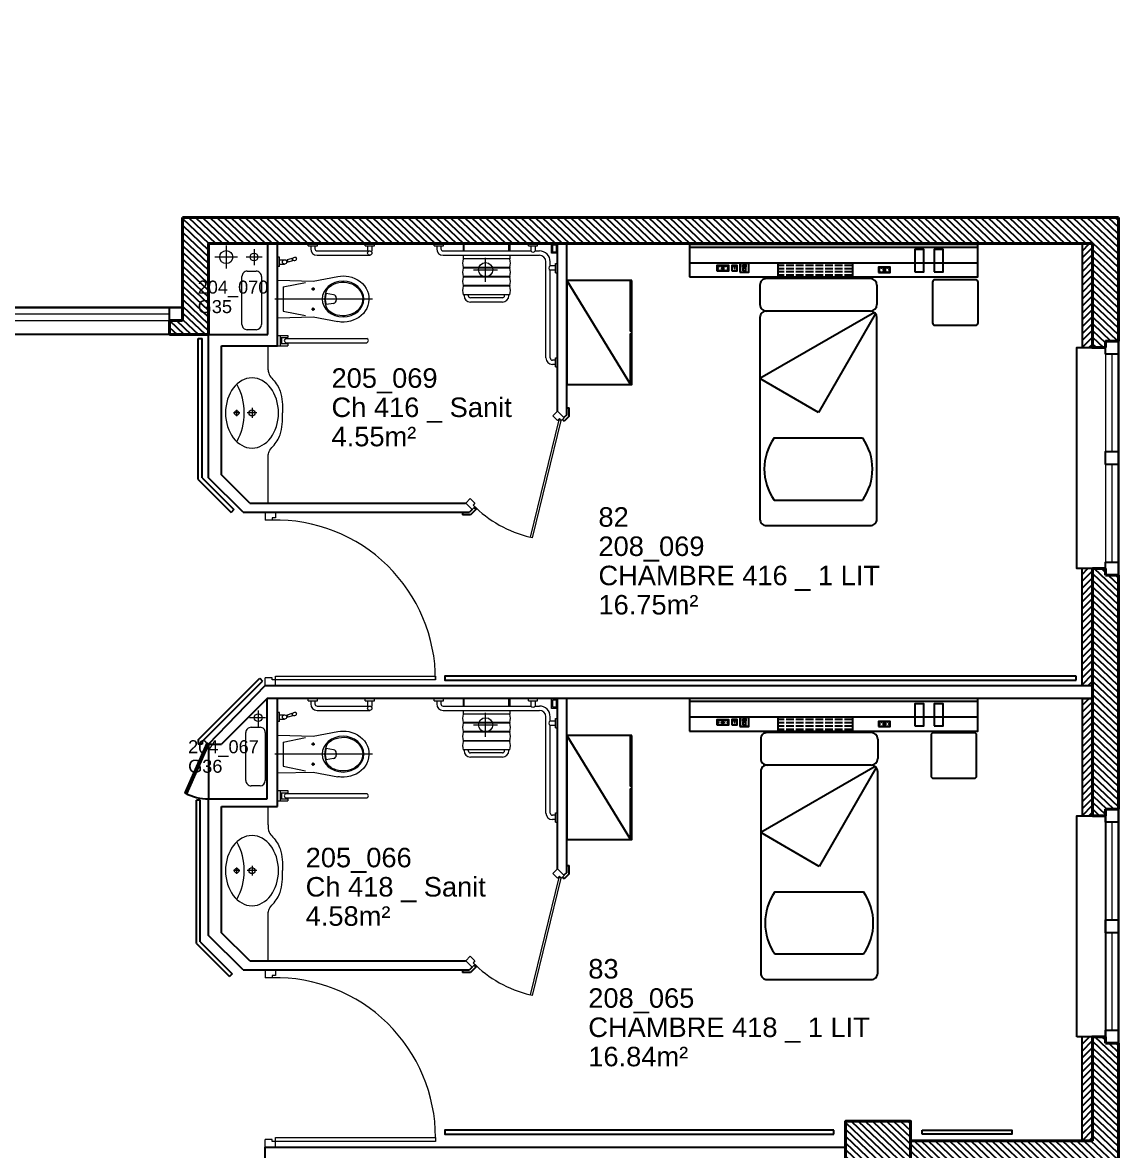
# Model space of a CAD drawing. Header units: metres. Extents: x -8 to 211, y -5 to 116.
# Drawn here: x 202.42 to 210.85, y 63.45 to 72.12 of the extents above; entities that cross this region are included whole.
import ezdxf

# ---------------------------------------------------------------- set-up
doc = ezdxf.new("R2010")
doc.units = ezdxf.units.M
doc.header["$LTSCALE"] = 0.6
doc.header["$MEASUREMENT"] = 0
doc.linetypes.add('CONTINU', pattern=[0])
doc.layers.get('0').update_dxf_attribs({"linetype": 'CONTINUOUS'})
for name, color, linetype in [('009 main courante', 181, 'CONTINUOUS'), ('400 Lits', 150, 'CONTINUOUS'), ('A_AGENC', 204, 'CONTINUOUS'), ('A_EQMP', 142, 'CONTINUOUS'), ('A_Etiqu_Gaine', 8, 'CONTINUOUS'), ('A_Etiqu_Gaine_ancien', 8, 'CONTINUOUS'), ('A_Etiqu_Gaine_code', 8, 'CONTINUOUS'), ('A_Etiqu_Local', 8, 'CONTINUOUS'), ('A_Etiqu_Local_ancien', 8, 'CONTINUOUS'), ('A_HACH_CLOIS', 7, 'CONTINU'), ('A_HACH_STRUC', 7, 'CONTINUOUS'), ('A_MUR_CLOIS', 8, 'CONTINU'), ('A_MURS_ALÈG', 7, 'CONTINU')]:
    doc.layers.add(name, color=color, linetype=linetype)
for name, color, linetype, lineweight in [('A_CHASS', 4, 'CONTINU', 0), ('A_MURS_STRU', 7, 'CONTINU', 40), ('A_PORTE', 8, 'CONTINU', 0), ('A_SANI', 5, 'CONTINU', 0), ('CONTOUR', 54, 'CONTINUOUS', 30)]:
    doc.layers.add(name, color=color, linetype=linetype, lineweight=lineweight)
doc.styles.add('Attribut', font='arial.ttf')

# ---------------------------------------------------------------- blocks, each defined once
blk = doc.blocks.new('A_Etiqu_Local')
at = {"style": 'Attribut', "flags": 1}
for tag, p in [('CODE_HOPITAL', (-0.4463, 1.632)), ('CODE_SITE', (-0.4463, 1.407)), ('CODE_BATIMENT', (-0.4463, 1.182)), ('CODE_SECTEUR', (-0.4463, 0.957)), ('CODE_ETAGE', (-0.4463, 0.732)), ('NOM_NORMALISE', (-0.4463, -0.843)), ('SECTEUR_ACTIVITE', (-0.4463, -1.068)), ('SOUS_SECTEUR_ACTIVITE', (-0.4463, -1.293)), ('VOLUME', (-0.4463, -1.518)), ('SERVICE', (-0.4463, -1.743)), ('CODE_UG', (-0.4463, -1.968)), ('CODE_UA', (-0.4463, -2.193)), ('CODE_POLE', (-0.4463, -2.418)), ('OCCUPANT_EXTERNE', (-0.4463, -2.643)), ('DISPONIBILITE', (-0.4463, -2.868)), ('ACCES_HANDICAPES', (-0.4463, -3.093)), ('NATURE_SOL', (-0.4463, -3.318)), ('RISQUE_LABORATOIRE', (-0.4463, -3.543)), ('AMIANTE', (-0.4463, -3.768))]:
    blk.add_attdef(tag, p, '', height=0.15, dxfattribs=at)
at = {"layer": 'A_Etiqu_Local', "style": 'Attribut'}
for tag, p in [('CODE_PIECE', (-0.4463, 0.282)), ('NOM_USAGE', (-0.4463, 0.057)), ('SURFACE', (-0.4463, -0.168))]:
    blk.add_attdef(tag, p, '', height=0.15, dxfattribs=at)
at = {"layer": 'A_Etiqu_Local_ancien', "style": 'Attribut'}
blk.add_attdef('CODE_PIECE_ANCIEN', (-0.4463, 0.507), '', height=0.15, dxfattribs=at)
blk = doc.blocks.new('A_Etiqu_Gaine')
at = {"style": 'Attribut', "flags": 1}
for tag, p in [('CODE_HOPITAL', (-0.4323, 0.8651)), ('CODE_SITE', (-0.4323, 0.7151)), ('CODE_BATIMENT', (-0.4323, 0.5651)), ('CODE_SECTEUR', (-0.4323, 0.4151)), ('CODE_ETAGE', (-0.4323, 0.2651)), ('NOM_NORMALISE', (-0.4323, -0.3349)), ('SECTEUR_ACTIVITE', (-0.4323, -0.4849)), ('SOUS_SECTEUR_ACTIVITE', (-0.4323, -0.6349)), ('SURFACE', (-0.4323, -0.7849)), ('CODE_UG', (-0.4323, -0.9349)), ('CODE_POLE', (-0.4323, -1.0849)), ('AMIANTE', (-0.4323, -1.2349))]:
    blk.add_attdef(tag, p, '', height=0.1, dxfattribs=at)
at = {"layer": 'A_Etiqu_Gaine', "style": 'Attribut'}
blk.add_attdef('NOM_USAGE', (-0.4323, -0.1849), '', height=0.1, dxfattribs=at)
at = {"layer": 'A_Etiqu_Gaine_ancien', "style": 'Attribut'}
blk.add_attdef('CODE_PIECE_ANCIEN', (-0.4323, 0.1151), '', height=0.1, dxfattribs=at)
at = {"layer": 'A_Etiqu_Gaine_code', "style": 'Attribut'}
blk.add_attdef('CODE_PIECE', (-0.4323, -0.0349), '', height=0.1, dxfattribs=at)

msp = doc.modelspace()

# ---------------------------------------------------------------- hatches: boundary and pattern name
at = {"layer": 'A_EQMP'}
h = msp.add_hatch(dxfattribs=at)
h.set_pattern_fill('ACAD_ISO02W100', color=8, scale=0.005, angle=360, style=0)
h.set_pattern_definition([(360, (205.142614, 69.829868), (-3e-18, 0.025), [0.06, -0.015])])
h.paths.add_polyline_path([(208.8021, 70.274), (208.2321, 70.274), (208.2321, 70.164), (208.8021, 70.164)])
h = msp.add_hatch(dxfattribs=at)
h.set_pattern_fill('ACAD_ISO02W100', color=8, scale=0.005, angle=360, style=0)
h.set_pattern_definition([(360, (205.142614, 66.33673), (-3e-18, 0.025), [0.06, -0.015])])
h.paths.add_polyline_path([(208.8021, 66.7809), (208.2321, 66.7809), (208.2321, 66.6709), (208.8021, 66.6709)])
at = {"layer": 'A_HACH_CLOIS'}
h = msp.add_hatch(dxfattribs=at)
h.set_pattern_fill('ANSI31', color=8, scale=0.3, style=0)
h.set_pattern_definition([(45, (210.569093, 69.621125), (-0.0265165, 0.0265165), [])])
h.paths.add_polyline_path([(210.6491, 70.4212), (210.5691, 70.4212), (210.5691, 69.6211), (210.6491, 69.6211)])
h = msp.add_hatch(dxfattribs=at)
h.set_pattern_fill('ANSI31', color=8, scale=0.3, style=0)
h.set_pattern_definition([(45, (210.569093, 66.02041), (-0.0265165, 0.0265165), [])])
h.paths.add_polyline_path([(210.6491, 66.9206), (210.5691, 66.9206), (210.5691, 66.0204), (210.6491, 66.0204)])
h.paths.add_polyline_path([(210.6491, 67.9211), (210.5691, 67.9211), (210.5691, 67.0209), (210.6491, 67.0209)])
h = msp.add_hatch(dxfattribs=at)
h.set_pattern_fill('ANSI31', color=8, scale=0.3, style=0)
h.set_pattern_definition([(45, (210.569093, 63.520928), (-0.0265165, 0.0265165), [])])
h.paths.add_polyline_path([(210.6491, 64.3204), (210.5691, 64.3204), (210.5691, 63.5209), (210.6491, 63.5209)])
at = {"layer": 'A_HACH_STRUC', "linetype": 'Continuous'}
h = msp.add_hatch(dxfattribs=at)
h.set_pattern_fill('ANSI31', color=8, scale=0.3, angle=-88.5553, style=0)
h.set_pattern_definition([(316.4447, (203.549876, 69.621125), (0.02583954, 0.02717661), [])])
h.paths.add_polyline_path([(210.8491, 70.6212), (203.6495, 70.6212), (203.6495, 69.9294), (203.6499, 69.9294), (203.6499, 69.8294), (203.5499, 69.8294), (203.5499, 69.7208), (203.8495, 69.7208), (203.8495, 70.4212), (210.6491, 70.4212), (210.6491, 69.6211), (210.7491, 69.6211), (210.7491, 69.6711), (210.8491, 69.6711)])
h = msp.add_hatch(dxfattribs=at)
h.set_pattern_fill('ANSI31', color=8, scale=0.3, angle=-88.5553, style=0)
h.set_pattern_definition([(316.4447, (210.649087, 66.02041), (0.02583954, 0.0271766), [])])
h.paths.add_polyline_path([(210.8491, 67.8711), (210.7491, 67.8711), (210.7491, 67.9214), (210.6491, 67.9214), (210.6491, 66.0204), (210.7491, 66.0204), (210.7491, 66.0704), (210.8491, 66.0704)])
h = msp.add_hatch(dxfattribs=at)
h.set_pattern_fill('ANSI31', color=8, scale=0.3, angle=-88.5553, style=0)
h.paths.add_polyline_path([(209.2496, 63.6709), (208.7496, 63.6709), (208.7496, 63.1709), (209.2496, 63.1709)])
h.paths.add_polyline_path([(210.8491, 64.2704), (210.7491, 64.2704), (210.7491, 64.3207), (210.6491, 64.3207), (210.6491, 63.5209), (209.2496, 63.5209), (209.2496, 63.3209), (210.6491, 63.3209), (210.6491, 62.3462), (210.7491, 62.3462), (210.7491, 62.3962), (210.8491, 62.3962)])

# ---------------------------------------------------------------- linework, layer by layer
at = {"layer": '009 main courante', "color": 8, "linetype": 'Continuous'}
for p, q in [((203.7695, 69.6903), (203.7995, 69.6904)), ((203.7695, 68.6073), (203.7695, 69.6904)), ((203.7995, 68.6197), (203.7995, 69.6904)), ((203.7995, 68.6197), (204.0447, 68.3745)), ((203.7695, 68.6073), (204.0235, 68.3533)), ((204.0447, 68.3745), (204.0235, 68.3533)), ((203.7695, 66.6043), (204.243, 67.0777)), ((204.243, 67.0777), (204.2642, 67.0565)), ((210.5241, 67.0637), (210.5241, 67.0937)), ((203.7995, 66.5919), (204.2642, 67.0565)), ((203.7695, 66.6043), (203.7695, 66.5712)), ((203.7995, 66.5712), (203.7695, 66.5712)), ((203.7995, 66.5919), (203.7995, 66.5712)), ((203.7564, 65.0371), (203.7564, 66.1405)), ((203.7864, 66.1405), (203.7564, 66.1405)), ((203.7864, 65.0495), (203.7864, 66.1405)), ((203.7564, 65.0371), (204.0104, 64.7831)), ((203.7864, 65.0495), (204.0316, 64.8043)), ((204.0316, 64.8043), (204.0104, 64.7831)), ((208.6596, 63.5712), (208.6596, 63.6012)), ((209.3396, 63.5712), (209.3396, 63.6012))]:
    msp.add_line(p, q, dxfattribs=at)
for points in [[(210.7491, 67.9211), (210.5291, 67.9211), (210.5291, 69.6211), (210.7491, 69.6211)], [(210.5241, 67.0937), (205.6683, 67.0937), (205.6683, 67.0637), (210.5241, 67.0637)], [(208.6596, 63.6012), (205.6683, 63.6012), (205.6683, 63.5712), (208.6596, 63.5712)], [(209.3396, 63.6012), (210.0291, 63.6012), (210.0291, 63.5712), (209.3396, 63.5712)]]:
    msp.add_lwpolyline(points, dxfattribs=at)
msp.add_lwpolyline([(210.5291, 64.3204), (210.5291, 66.0204), (210.7491, 66.0204), (210.7491, 64.3204)], close=True, dxfattribs=at)
at = {"layer": '400 Lits', "color": 8, "linetype": 'Continuous'}
for p, q in [((208.0908, 70.1018), (208.0908, 69.9518)), ((208.9408, 70.1518), (208.1408, 70.1518)), ((208.9908, 70.1018), (208.9908, 69.9518)), ((208.9719, 69.891), (208.0908, 69.3822)), ((208.0908, 69.8521), (208.0908, 68.3018)), ((208.9408, 69.9018), (208.1408, 69.9018)), ((208.9408, 69.9018), (208.1408, 69.9018)), ((208.9408, 69.9018), (208.1408, 69.9018)), ((208.9799, 69.883), (208.5407, 69.1224)), ((208.9908, 68.3018), (208.9908, 69.8521)), ((208.5407, 69.1224), (208.0908, 69.3822)), ((208.2, 68.9257), (208.8815, 68.9257)), ((208.2, 68.4486), (208.8815, 68.4486)), ((208.1408, 68.2518), (208.9408, 68.2518)), ((208.9474, 66.6601), (208.1474, 66.6601)), ((208.0974, 66.6101), (208.0974, 66.4602)), ((208.9974, 66.6101), (208.9974, 66.4602)), ((208.9786, 66.3993), (208.0974, 65.8905)), ((208.9474, 66.4102), (208.1474, 66.4101)), ((208.9474, 66.4101), (208.1474, 66.4101)), ((208.9474, 66.4101), (208.1474, 66.4101)), ((208.9865, 66.3913), (208.5474, 65.6307)), ((208.0974, 66.3604), (208.0974, 64.8102)), ((208.9974, 64.8102), (208.9974, 66.3604)), ((208.5474, 65.6307), (208.0974, 65.8905)), ((208.2066, 65.434), (208.8882, 65.434)), ((208.2066, 64.9569), (208.8882, 64.9569)), ((208.1474, 64.7602), (208.9474, 64.7601))]:
    msp.add_line(p, q, dxfattribs=at)
for centre, radius, start, end in [((208.1408, 70.1018), 0.05, 90.00168, 180.00176), ((208.9408, 70.1018), 0.05, 0.00177, 90.00166), ((208.1408, 69.9518), 0.05, 179.99824, 269.99832), ((208.9408, 69.9519), 0.05, 269.99834, 359.99823), ((208.1408, 69.8518), 0.05, 90.00168, 180.00176), ((208.9408, 69.8518), 0.05, 0.00177, 90.00166), ((208.5408, 68.6871), 0.416, 145.00777, 214.99254), ((208.5408, 68.6871), 0.416, 325.00791, 34.99193), ((208.1408, 68.3018), 0.05, 180.00168, 270.00176), ((208.9408, 68.3018), 0.05, 270.00168, 0.00176), ((208.1474, 66.6101), 0.05, 90.00168, 180.00176), ((208.9474, 66.6101), 0.05, 0.00177, 90.00166), ((208.1474, 66.4602), 0.05, 179.99824, 269.99832), ((208.9474, 66.4602), 0.05, 269.99834, 359.99823), ((208.1474, 66.3601), 0.05, 90.00168, 180.00176), ((208.9474, 66.3601), 0.05, 0.00177, 90.00166), ((208.5474, 65.1954), 0.416, 145.00777, 214.99254), ((208.5474, 65.1954), 0.416, 325.00791, 34.99193), ((208.1474, 64.8102), 0.05, 180.00168, 270.00176), ((208.9474, 64.8101), 0.05, 270.00168, 0.00176)]:
    msp.add_arc(centre, radius, start, end, dxfattribs=at)
at = {"layer": 'A_AGENC', "color": 8, "linetype": 'Continuous'}
msp.add_line((203.8495, 66.5712), (203.8495, 66.1509), dxfattribs=at)
msp.add_lwpolyline([(203.8495, 66.5712), (203.6813, 66.1895), (203.6703, 66.1958), (203.8386, 66.5775)], close=True, dxfattribs=at)
msp.add_arc((203.8386, 66.4873), 0.3366, 240.00001, 271.85964, dxfattribs=at)
at = {"layer": 'A_CHASS', "color": 8, "linetype": 'Continuous'}
for p, q in [((202.0499, 69.9294), (203.5499, 69.9294)), ((202.0499, 69.8794), (203.5499, 69.8794)), ((202.0499, 69.8294), (203.5499, 69.8294)), ((210.7491, 69.5711), (210.7491, 67.9711)), ((210.7991, 69.5711), (210.7991, 68.8211)), ((210.8491, 67.9711), (210.8491, 69.5711)), ((210.7991, 68.7211), (210.7991, 67.9711)), ((210.7491, 65.9704), (210.7491, 64.3704)), ((210.7991, 65.9704), (210.7991, 65.2204)), ((210.8491, 64.3704), (210.8491, 65.9704)), ((210.7991, 65.1204), (210.7991, 64.3704))]:
    msp.add_line(p, q, dxfattribs=at)
msp.add_lwpolyline([(210.5691, 66.0204), (210.5691, 66.9206), (210.6491, 66.9206), (210.6491, 66.0204)], close=True, dxfattribs=at)
at = {"layer": 'A_EQMP', "color": 8}
for p, q in [((207.5493, 70.394), (209.7665, 70.394)), ((207.5493, 70.274), (209.7665, 70.274)), ((207.8059, 70.2517), (207.8059, 70.2117)), ((207.8798, 70.2468), (207.9132, 70.2468)), ((209.0476, 70.239), (209.0476, 70.199)), ((206.6051, 70.1372), (207.0951, 69.3372)), ((207.5493, 66.9009), (209.7665, 66.9009)), ((207.5493, 66.7809), (209.7665, 66.7809)), ((207.8059, 66.7586), (207.8059, 66.7186)), ((207.8798, 66.7537), (207.9132, 66.7537)), ((209.0476, 66.7459), (209.0476, 66.7059)), ((206.6051, 66.6369), (207.0951, 65.8369))]:
    msp.add_line(p, q, dxfattribs=at)
for points in [[(207.5493, 70.164), (209.7665, 70.164), (209.7665, 70.414), (207.5493, 70.414)], [(209.2816, 70.2041), (209.3516, 70.2041), (209.3516, 70.3741), (209.2816, 70.3741)], [(209.4316, 70.2041), (209.5016, 70.2041), (209.5016, 70.3741), (209.4316, 70.3741)], [(207.9371, 70.2001), (208.0071, 70.2001), (208.0071, 70.2701), (207.9371, 70.2701)], [(207.9391, 70.2021), (208.0051, 70.2021), (208.0051, 70.2681), (207.9391, 70.2681)], [(207.7609, 70.2117), (207.8509, 70.2117), (207.8509, 70.2517), (207.7609, 70.2517)], [(207.876, 70.2125), (207.916, 70.2125), (207.916, 70.2525), (207.876, 70.2525)], [(207.9608, 70.258), (207.9835, 70.258), (207.9835, 70.2407), (207.9608, 70.2407)], [(207.9608, 70.2123), (207.9835, 70.2123), (207.9835, 70.2296), (207.9608, 70.2296)], [(209.0026, 70.199), (209.0926, 70.199), (209.0926, 70.239), (209.0026, 70.239)], [(207.1051, 70.1372), (206.6051, 70.1372), (206.6051, 69.3372), (207.1051, 69.3372)], [(207.5493, 66.6709), (209.7665, 66.6709), (209.7665, 66.9209), (207.5493, 66.9209)], [(209.2816, 66.7109), (209.3516, 66.7109), (209.3516, 66.8809), (209.2816, 66.8809)], [(209.4316, 66.7109), (209.5016, 66.7109), (209.5016, 66.8809), (209.4316, 66.8809)], [(207.7609, 66.7186), (207.8509, 66.7186), (207.8509, 66.7586), (207.7609, 66.7586)], [(207.876, 66.7194), (207.916, 66.7194), (207.916, 66.7594), (207.876, 66.7594)], [(207.9371, 66.707), (208.0071, 66.707), (208.0071, 66.777), (207.9371, 66.777)], [(207.9391, 66.709), (208.0051, 66.709), (208.0051, 66.775), (207.9391, 66.775)], [(207.9608, 66.7648), (207.9835, 66.7648), (207.9835, 66.7475), (207.9608, 66.7475)], [(207.9608, 66.7192), (207.9835, 66.7192), (207.9835, 66.7365), (207.9608, 66.7365)], [(209.0026, 66.7059), (209.0926, 66.7059), (209.0926, 66.7459), (209.0026, 66.7459)], [(207.1051, 66.6369), (206.6051, 66.6369), (206.6051, 65.8369), (207.1051, 65.8369)]]:
    msp.add_lwpolyline(points, close=True, dxfattribs=at)
for points in [[(208.2321, 70.164), (208.2321, 70.274)], [(208.8021, 70.274), (208.8021, 70.164)], [(207.8959, 70.2468), (207.8959, 70.222)], [(207.1051, 69.7472), (207.0951, 69.7472), (207.0951, 70.1372)], [(207.0951, 69.3372), (207.0951, 69.7272), (207.1051, 69.7272)], [(207.8959, 66.7537), (207.8959, 66.7289)], [(208.2321, 66.6709), (208.2321, 66.7809)], [(208.8021, 66.7809), (208.8021, 66.6709)], [(207.1051, 66.2469), (207.0951, 66.2469), (207.0951, 66.6369)], [(207.0951, 65.8369), (207.0951, 66.2269), (207.1051, 66.2269)]]:
    msp.add_lwpolyline(points, dxfattribs=at)
for points in [[(209.4365, 69.7927), (209.7512, 69.7927, 0.414214), (209.7688, 69.8103), (209.7688, 70.125, 0.414214), (209.7512, 70.1427), (209.4365, 70.1427, 0.414214), (209.4188, 70.125), (209.4188, 69.8103, 0.414214)], [(209.4254, 66.3085), (209.7401, 66.3085, 0.414214), (209.7577, 66.3262), (209.7577, 66.6409, 0.414214), (209.7401, 66.6585), (209.4254, 66.6585, 0.414214), (209.4077, 66.6409), (209.4077, 66.3262, 0.414214)]]:
    msp.add_lwpolyline(points, format="xyb", close=True, dxfattribs=at)
for centre, radius in [((207.7834, 70.2317), 0.02), ((207.7716, 70.2317), 0.000725), ((207.7831, 70.2452), 0.000725), ((207.7968, 70.2317), 0.000725), ((207.8284, 70.2317), 0.02), ((207.8166, 70.2317), 0.000725), ((207.8281, 70.2452), 0.000725), ((207.8418, 70.2317), 0.000725), ((209.0251, 70.219), 0.02), ((209.0134, 70.219), 0.000725), ((209.0249, 70.2326), 0.000725), ((209.0385, 70.219), 0.000725), ((209.0701, 70.219), 0.02), ((209.0584, 70.219), 0.000725), ((209.0699, 70.2326), 0.000725), ((209.0835, 70.219), 0.000725), ((207.7834, 66.7386), 0.02), ((207.7716, 66.7386), 0.000725), ((207.7831, 66.7521), 0.000725), ((207.7968, 66.7386), 0.000725), ((207.8284, 66.7386), 0.02), ((207.8166, 66.7386), 0.000725), ((207.8281, 66.7521), 0.000725), ((207.8418, 66.7386), 0.000725), ((209.0251, 66.7259), 0.02), ((209.0134, 66.7259), 0.000725), ((209.0249, 66.7394), 0.000725), ((209.0385, 66.7259), 0.000725), ((209.0701, 66.7259), 0.02), ((209.0584, 66.7259), 0.000725), ((209.0699, 66.7394), 0.000725), ((209.0835, 66.7259), 0.000725)]:
    msp.add_circle(centre, radius, dxfattribs=at)
at = {"layer": 'A_MUR_CLOIS', "color": 8, "linetype": 'Continuous'}
for p, q in [((204.3066, 69.7208), (204.3066, 70.4212)), ((204.3795, 69.6354), (204.3795, 70.4212)), ((206.5348, 69.1314), (206.5348, 70.4212)), ((206.6048, 69.103), (206.6048, 70.4212)), ((203.8495, 68.6197), (203.8495, 69.7208)), ((203.8495, 69.7208), (204.3066, 69.7208)), ((203.9495, 68.6411), (203.9495, 69.6354)), ((203.9495, 69.6354), (204.3795, 69.6354)), ((206.6048, 69.1565), (206.6248, 69.1565)), ((206.6248, 69.0947), (206.6248, 69.1565)), ((206.5709, 69.0691), (206.585, 69.055)), ((206.6048, 69.103), (206.584, 69.0822)), ((206.6248, 69.0947), (206.585, 69.055)), ((204.115, 68.3542), (203.8495, 68.6197)), ((204.1663, 68.4243), (203.9495, 68.6411)), ((204.1663, 68.4243), (205.827, 68.4243)), ((205.8769, 68.3751), (205.856, 68.3543)), ((205.908, 68.378), (205.8643, 68.3343)), ((205.908, 68.378), (205.8939, 68.3921)), ((204.115, 68.3542), (205.856, 68.3543)), ((205.8025, 68.3543), (205.8025, 68.3343)), ((205.8643, 68.3343), (205.8025, 68.3343)), ((204.2995, 66.9209), (203.9498, 66.5712)), ((204.2995, 66.1509), (204.2995, 66.9209)), ((204.3795, 66.0909), (204.3795, 66.9209)), ((206.5348, 65.6118), (206.5348, 66.9209)), ((206.6048, 65.5828), (206.6048, 66.9209)), ((203.8495, 66.5712), (203.9498, 66.5712)), ((203.8495, 65.0995), (203.8495, 66.1509)), ((203.8495, 66.1509), (204.2995, 66.1509)), ((203.9495, 65.1209), (203.9495, 66.0909)), ((203.9495, 66.0909), (204.3795, 66.0909)), ((206.6048, 65.5828), (206.584, 65.562)), ((206.6048, 65.6363), (206.6248, 65.6363)), ((206.6248, 65.5745), (206.6248, 65.6363)), ((206.5709, 65.5489), (206.585, 65.5348)), ((206.6248, 65.5745), (206.585, 65.5348)), ((204.115, 64.8341), (203.8495, 65.0995)), ((204.1663, 64.9041), (203.9495, 65.1209)), ((204.1663, 64.9041), (205.827, 64.9041)), ((204.115, 64.8341), (205.856, 64.8341)), ((205.8025, 64.8341), (205.8025, 64.8141)), ((205.8643, 64.8141), (205.8025, 64.8141)), ((205.8769, 64.8549), (205.856, 64.8341)), ((205.908, 64.8578), (205.8643, 64.8141)), ((205.908, 64.8578), (205.8939, 64.8719)), ((204.286, 63.3709), (204.286, 63.4709)), ((204.286, 63.4709), (208.7496, 63.4709))]:
    msp.add_line(p, q, dxfattribs=at)
for points in [[(210.5691, 70.4212), (210.6491, 70.4212)], [(210.5691, 70.4212), (210.5691, 69.6211), (210.6491, 69.6211), (210.6491, 70.4212)], [(210.6491, 67.9211), (210.5691, 67.9211)], [(210.5691, 67.0209), (210.5691, 67.9211)], [(210.6491, 67.9211), (210.6491, 67.0209)], [(203.8495, 66.5712), (204.2857, 67.0208), (210.6491, 67.0209)], [(210.5691, 67.0209), (210.6491, 67.0209)], [(210.6491, 66.9209), (204.2995, 66.9209)], [(210.5691, 66.9206), (210.5691, 66.0204), (210.6491, 66.0204), (210.6491, 66.9206)], [(210.5691, 63.5209), (210.5691, 64.3204)], [(210.5691, 63.5209), (210.6491, 63.5209), (210.6491, 64.3204), (210.5691, 64.3204)]]:
    msp.add_lwpolyline(points, dxfattribs=at)
for points in [[(203.6499, 69.8294), (203.5499, 69.8294), (203.5499, 69.9294), (203.6499, 69.9294)], [(210.7491, 69.5711), (210.7491, 69.6711), (210.8491, 69.6711), (210.8491, 69.5711)], [(210.7491, 68.7211), (210.7491, 68.8211), (210.8491, 68.8211), (210.8491, 68.7211)], [(210.7491, 67.8711), (210.7491, 67.9711), (210.8491, 67.9711), (210.8491, 67.8711)], [(210.7491, 65.9704), (210.7491, 66.0704), (210.8491, 66.0704), (210.8491, 65.9704)], [(210.7491, 65.1204), (210.7491, 65.2204), (210.8491, 65.2204), (210.8491, 65.1204)], [(210.7491, 64.2704), (210.7491, 64.3704), (210.8491, 64.3704), (210.8491, 64.2704)]]:
    msp.add_lwpolyline(points, close=True, dxfattribs=at)
at = {"layer": 'A_MURS_ALÈG', "color": 8, "ltscale": 200}
msp.add_line((203.5499, 69.7208), (202.0499, 69.7208), dxfattribs=at)
at = {"layer": 'A_MURS_STRU', "color": 8, "linetype": 'Continuous'}
for p, q in [((203.6495, 69.8294), (203.6495, 70.6212)), ((203.6495, 70.6212), (210.8491, 70.6212)), ((210.8491, 69.6711), (210.8491, 70.6212)), ((203.8495, 69.7208), (203.8495, 70.4212)), ((203.8495, 70.4212), (210.6491, 70.4212)), ((203.5495, 69.8294), (203.6495, 69.8294)), ((203.5495, 69.7208), (203.5495, 69.8294)), ((203.5495, 69.7208), (203.8495, 69.7208))]:
    msp.add_line(p, q, dxfattribs=at)
at = {"layer": 'A_MURS_STRU', "color": 8}
for p, q in [((210.8491, 69.6711), (210.7491, 69.6711)), ((210.7491, 69.6711), (210.7491, 69.6211)), ((210.7491, 67.9214), (210.7491, 67.8711)), ((210.7491, 67.8711), (210.8491, 67.8711)), ((210.7491, 66.0204), (210.7491, 66.0704)), ((210.7491, 66.0704), (210.8491, 66.0704)), ((210.7491, 64.2704), (210.7491, 64.3204)), ((210.8491, 64.2704), (210.7491, 64.2704))]:
    msp.add_line(p, q, dxfattribs=at)
at = {"layer": 'A_MURS_STRU', "color": 8, "linetype": 'Continuous'}
for points in [[(210.7491, 69.6211), (210.6491, 69.6211), (210.6491, 70.4212)], [(210.7491, 66.0204), (210.6491, 66.0204), (210.6491, 67.9214), (210.7491, 67.9214)], [(210.8491, 67.8711), (210.8491, 66.0704)], [(210.6491, 63.5209), (210.6491, 64.3207), (210.7491, 64.3207)], [(210.8491, 64.2704), (210.8491, 62.3962)], [(209.2496, 63.5209), (210.6491, 63.5209)]]:
    msp.add_lwpolyline(points, dxfattribs=at)
msp.add_lwpolyline([(208.7496, 63.1709), (208.7496, 63.6709), (209.2496, 63.6709), (209.2496, 63.1709)], close=True, dxfattribs=at)
at = {"layer": 'A_PORTE', "color": 8}
for p, q in [((206.5436, 69.0654), (206.3227, 68.1624)), ((206.3422, 68.1578), (206.5631, 69.0607)), ((206.5631, 69.0607), (206.5436, 69.0654)), ((206.3422, 68.1578), (206.3228, 68.1626)), ((206.5436, 65.5452), (206.3227, 64.6422)), ((206.3422, 64.6376), (206.5631, 65.5405)), ((206.5631, 65.5405), (206.5436, 65.5452)), ((206.3422, 64.6376), (206.3227, 64.6424))]:
    msp.add_line(p, q, dxfattribs=at)
at = {"layer": 'A_PORTE', "color": 8, "linetype": 'Continuous'}
for p, q in [((204.2857, 68.3543), (204.3657, 68.3543)), ((204.2857, 68.3543), (204.2857, 68.2944)), ((204.3379, 68.2944), (204.2857, 68.2944)), ((204.3657, 68.3104), (204.3379, 68.3104)), ((204.3379, 68.3104), (204.3379, 68.2944)), ((204.3657, 68.3543), (204.3657, 68.3104)), ((204.2857, 67.0208), (204.2857, 67.0807)), ((204.3379, 67.0807), (204.2857, 67.0807)), ((204.3379, 67.0647), (204.3379, 67.0807)), ((205.5957, 67.0647), (204.3379, 67.0647)), ((204.3657, 67.0208), (204.3657, 67.0947)), ((204.3657, 67.0947), (205.5957, 67.0947)), ((205.5957, 67.0947), (205.5957, 67.0647)), ((204.2857, 64.8344), (204.2857, 64.7745)), ((204.286, 64.8344), (204.3657, 64.8344)), ((204.3657, 64.8344), (204.3657, 64.7905)), ((204.3379, 64.7745), (204.2857, 64.7745)), ((204.3657, 64.7905), (204.3379, 64.7905)), ((204.3379, 64.7905), (204.3379, 64.7745)), ((204.3382, 63.5308), (204.286, 63.5308)), ((204.286, 63.4709), (204.286, 63.5308)), ((204.3382, 63.5148), (204.3382, 63.5308)), ((205.5963, 63.5148), (204.3382, 63.5148)), ((204.366, 63.4709), (204.366, 63.5448)), ((204.366, 63.5448), (205.5963, 63.5448)), ((205.5963, 63.5448), (205.5963, 63.5148))]:
    msp.add_line(p, q, dxfattribs=at)
at = {"layer": 'A_PORTE', "color": 8}
for points in [[(206.5843, 69.0819), (206.5631, 69.0607), (206.5489, 69.0748), (206.5348, 69.0607), (206.4994, 69.096), (206.5348, 69.1314), (206.5843, 69.0819)], [(205.8984, 68.4243), (205.8842, 68.4101), (205.8984, 68.396), (205.8772, 68.3748), (205.8277, 68.4243), (205.863, 68.4596), (205.8984, 68.4243)], [(206.5843, 65.5617), (206.5631, 65.5405), (206.5489, 65.5546), (206.5348, 65.5405), (206.4994, 65.5758), (206.5348, 65.6112), (206.5843, 65.5617)], [(205.8984, 64.9041), (205.8842, 64.8899), (205.8984, 64.8758), (205.8772, 64.8546), (205.8277, 64.9041), (205.863, 64.9394), (205.8984, 64.9041)]]:
    msp.add_lwpolyline(points, dxfattribs=at)
for centre in [(206.5489, 69.0748), (206.5489, 65.5546)]:
    msp.add_arc(centre, 0.94, 225, 256.07535, dxfattribs=at)
at = {"layer": 'A_PORTE', "color": 8, "linetype": 'Continuous'}
for centre in [(204.3657, 67.0647), (204.3657, 63.5448)]:
    msp.add_arc(centre, 1.23, 360, 91.29426, dxfattribs=at)
at = {"layer": 'A_SANI', "color": 8, "linetype": 'Continuous'}
for p, q in [((203.9858, 70.4049), (203.9858, 70.2292)), ((204.1995, 70.3786), (204.1995, 70.2556)), ((204.6167, 70.4045), (204.6167, 70.4212)), ((204.6167, 70.4045), (204.6874, 70.4045)), ((204.6355, 70.4045), (204.6355, 70.3812)), ((204.6685, 70.4045), (204.6685, 70.3812)), ((204.6855, 70.3642), (205.0901, 70.3642)), ((204.6874, 70.4045), (204.6874, 70.4212)), ((205.0548, 70.4212), (205.1255, 70.4212)), ((205.0548, 70.4045), (205.0548, 70.4212)), ((205.0548, 70.4045), (205.1255, 70.4045)), ((205.0736, 70.4045), (205.0736, 70.3642)), ((205.1066, 70.4045), (205.1066, 70.3642)), ((205.1255, 70.4045), (205.1255, 70.4212)), ((205.5857, 70.4043), (205.5857, 70.4211)), ((205.5857, 70.4043), (205.6564, 70.4043)), ((205.6046, 70.4043), (205.6046, 70.3811)), ((205.6376, 70.4043), (205.6376, 70.3811)), ((205.6546, 70.3641), (206.3293, 70.3641)), ((205.6564, 70.4043), (205.6564, 70.4211)), ((205.8081, 70.4211), (205.8081, 70.3641)), ((205.8149, 70.3641), (205.8149, 70.4211)), ((206.1599, 70.3641), (206.1599, 70.4211)), ((206.1668, 70.4211), (206.1668, 70.3641)), ((206.3104, 70.4211), (206.3811, 70.4211)), ((206.3104, 70.4043), (206.3104, 70.4211)), ((206.3104, 70.4043), (206.3811, 70.4043)), ((206.3293, 70.4043), (206.3293, 70.3641)), ((206.3623, 70.4043), (206.3623, 70.3641)), ((206.3623, 70.3641), (206.3948, 70.3641)), ((206.3811, 70.4043), (206.3811, 70.4211)), ((206.4879, 70.3461), (206.4879, 70.4211)), ((206.4879, 70.4211), (206.5348, 70.4211)), ((206.4979, 70.3561), (206.4979, 70.4111)), ((206.4979, 70.4111), (206.5248, 70.4111)), ((206.5248, 70.3561), (206.4979, 70.3561)), ((206.5248, 70.4111), (206.5248, 70.3561)), ((206.5348, 70.4211), (206.5348, 70.3461)), ((204.0736, 70.3171), (203.8979, 70.3171)), ((204.261, 70.3171), (204.138, 70.3171)), ((204.3963, 70.3154), (204.3795, 70.3154)), ((204.3795, 70.3154), (204.3795, 70.2447)), ((204.3963, 70.2447), (204.3963, 70.3154)), ((204.3963, 70.2966), (204.4365, 70.2966)), ((204.4559, 70.2939), (204.4468, 70.291)), ((204.4606, 70.279), (204.4503, 70.2757)), ((204.4895, 70.3059), (204.4555, 70.295)), ((204.4555, 70.295), (204.461, 70.2778)), ((204.495, 70.2887), (204.461, 70.2778)), ((204.4895, 70.3059), (204.495, 70.2887)), ((204.4977, 70.3073), (204.4899, 70.3048)), ((204.5025, 70.2924), (204.4947, 70.2899)), ((204.6855, 70.3312), (205.0901, 70.3312)), ((205.6546, 70.3311), (206.3948, 70.3311)), ((205.8081, 70.3311), (205.8081, 70.3028)), ((206.1668, 70.3028), (205.8081, 70.3028)), ((205.981, 70.1272), (205.981, 70.3118)), ((206.1668, 70.3311), (206.1668, 70.3028)), ((206.4448, 69.5409), (206.4448, 70.2811)), ((206.4778, 70.2486), (206.4778, 70.2811)), ((206.5348, 70.3461), (206.4879, 70.3461)), ((206.518, 70.1967), (206.518, 70.2674)), ((206.518, 70.2674), (206.5348, 70.2674)), ((206.5348, 70.1967), (206.5348, 70.2674)), ((204.1466, 70.2084), (204.2166, 70.2084)), ((204.3963, 70.2447), (204.3795, 70.2447)), ((204.3963, 70.2636), (204.4344, 70.2636)), ((206.1668, 70.2378), (205.8081, 70.2378)), ((205.8081, 70.2378), (205.8081, 70.2328)), ((206.1668, 70.2328), (205.8081, 70.2328)), ((205.8887, 70.2195), (206.0732, 70.2195)), ((206.1668, 70.2378), (206.1668, 70.2328)), ((206.518, 70.2486), (206.4778, 70.2486)), ((206.518, 70.2156), (206.4778, 70.2156)), ((206.4778, 69.5409), (206.4778, 70.2156)), ((206.518, 70.1967), (206.5348, 70.1967)), ((204.1066, 69.7984), (204.1066, 70.1684)), ((204.2566, 70.1684), (204.2566, 69.7984)), ((204.3842, 70.1393), (204.6542, 70.1318)), ((204.4249, 70.0875), (204.5948, 70.1217)), ((204.6542, 70.1318), (204.8447, 70.1683)), ((206.1668, 70.1678), (205.8081, 70.1678)), ((205.8081, 70.1678), (205.8081, 70.1628)), ((206.1668, 70.1628), (205.8081, 70.1628)), ((206.1668, 70.0978), (205.8081, 70.0978)), ((205.8081, 70.0978), (205.8081, 70.0928)), ((206.1668, 70.1678), (206.1668, 70.1628)), ((206.1668, 70.0978), (206.1668, 70.0928)), ((204.4249, 70.0875), (204.4249, 69.9012)), ((204.6422, 70.0718), (204.6662, 70.0718)), ((204.6542, 70.0838), (204.6542, 70.0598)), ((204.8116, 70.0274), (204.7534, 70.0372)), ((206.1668, 70.0928), (205.8081, 70.0928)), ((206.1668, 70.0278), (205.8081, 70.0278)), ((205.8149, 70.0211), (205.8149, 70.0278)), ((205.8479, 70.0211), (205.8479, 70.0278)), ((206.1269, 70.0211), (206.1269, 70.0278)), ((206.1599, 70.0211), (206.1599, 70.0278)), ((205.112, 69.9943), (204.3598, 69.9943)), ((204.6542, 69.9048), (204.6542, 69.9288)), ((204.8116, 69.9612), (204.7536, 69.9515)), ((204.8325, 70.0028), (204.8325, 69.9859)), ((206.1099, 70.0041), (205.8649, 70.0041)), ((206.1099, 69.9711), (205.8649, 69.9711)), ((204.3842, 69.8493), (204.6542, 69.8568)), ((204.4249, 69.9012), (204.5948, 69.867)), ((204.6422, 69.9168), (204.6662, 69.9168)), ((204.6542, 69.8568), (204.8447, 69.8204)), ((204.2166, 69.7584), (204.1466, 69.7584)), ((204.3795, 69.7134), (204.459, 69.7134)), ((204.4006, 69.7134), (204.4006, 69.6354)), ((204.4006, 69.6976), (204.459, 69.6976)), ((204.4116, 69.6976), (204.4116, 69.6513)), ((204.4439, 69.6909), (205.0675, 69.6909)), ((204.4515, 69.6976), (204.4515, 69.6909)), ((204.459, 69.7134), (204.459, 69.6976)), ((204.308, 69.4493), (204.308, 69.6354)), ((204.3795, 69.6354), (204.459, 69.6354)), ((204.4006, 69.6513), (204.459, 69.6513)), ((204.4439, 69.6579), (205.0675, 69.6579)), ((204.4515, 69.6579), (204.4515, 69.6513)), ((204.459, 69.6513), (204.459, 69.6354)), ((206.518, 69.5239), (206.4948, 69.5239)), ((206.518, 69.4909), (206.4948, 69.4909)), ((206.518, 69.5427), (206.5348, 69.5427)), ((206.518, 69.472), (206.518, 69.5427)), ((206.518, 69.472), (206.5348, 69.472)), ((204.0657, 69.1421), (204.0657, 69.0942)), ((204.184, 69.1564), (204.184, 69.0799)), ((204.0896, 69.1182), (204.0418, 69.1182)), ((204.2222, 69.1182), (204.1457, 69.1182)), ((204.308, 68.4258), (204.308, 68.787)), ((204.6167, 66.9042), (204.6167, 66.9209)), ((204.6167, 66.9042), (204.6874, 66.9042)), ((204.6355, 66.9042), (204.6355, 66.8809)), ((204.6685, 66.9042), (204.6685, 66.8809)), ((204.6874, 66.9042), (204.6874, 66.9209)), ((205.0548, 66.9209), (205.1255, 66.9209)), ((205.0548, 66.9042), (205.0548, 66.9209)), ((205.0548, 66.9042), (205.1255, 66.9042)), ((205.0736, 66.9042), (205.0736, 66.8639)), ((205.1066, 66.9042), (205.1066, 66.8639)), ((205.1255, 66.9042), (205.1255, 66.9209)), ((205.5857, 66.904), (205.5857, 66.9208)), ((205.5857, 66.904), (205.6564, 66.904)), ((205.6046, 66.904), (205.6046, 66.8808)), ((205.6376, 66.904), (205.6376, 66.8808)), ((205.6564, 66.904), (205.6564, 66.9208)), ((205.8081, 66.9208), (205.8081, 66.8638)), ((205.8149, 66.8638), (205.8149, 66.9208)), ((206.1599, 66.8638), (206.1599, 66.9208)), ((206.1667, 66.9208), (206.1667, 66.8638)), ((206.3104, 66.9208), (206.3811, 66.9208)), ((206.3104, 66.904), (206.3104, 66.9208)), ((206.3104, 66.904), (206.3811, 66.904)), ((206.3293, 66.904), (206.3293, 66.8638)), ((206.3623, 66.904), (206.3623, 66.8638)), ((206.3811, 66.904), (206.3811, 66.9208)), ((206.4879, 66.8458), (206.4879, 66.9208)), ((206.4879, 66.9208), (206.5348, 66.9208)), ((206.4979, 66.8558), (206.4979, 66.9108)), ((206.4979, 66.9108), (206.5248, 66.9108)), ((206.5248, 66.9108), (206.5248, 66.8558)), ((206.5348, 66.9208), (206.5348, 66.8458)), ((204.2319, 66.8284), (204.2319, 66.7054)), ((204.3963, 66.8151), (204.3795, 66.8151)), ((204.3795, 66.8151), (204.3795, 66.7444)), ((204.3963, 66.7444), (204.3963, 66.8151)), ((204.4895, 66.8056), (204.4555, 66.7947)), ((204.4895, 66.8056), (204.495, 66.7884)), ((204.4977, 66.807), (204.4899, 66.8045)), ((204.6855, 66.8639), (205.0901, 66.8639)), ((204.6855, 66.8309), (205.0901, 66.8309)), ((205.6546, 66.8638), (206.3293, 66.8638)), ((205.6546, 66.8308), (206.3948, 66.8308)), ((205.8081, 66.8308), (205.8081, 66.8025)), ((206.1667, 66.8025), (205.8081, 66.8025)), ((205.9809, 66.6269), (205.9809, 66.8115)), ((206.1667, 66.8308), (206.1667, 66.8025)), ((206.3623, 66.8638), (206.3948, 66.8638)), ((206.5348, 66.8458), (206.4879, 66.8458)), ((206.5248, 66.8558), (206.4979, 66.8558)), ((204.2885, 66.7744), (204.1655, 66.7744)), ((204.3963, 66.7444), (204.3795, 66.7444)), ((204.3963, 66.7963), (204.4365, 66.7963)), ((204.3963, 66.7633), (204.4344, 66.7633)), ((204.4559, 66.7936), (204.4468, 66.7907)), ((204.4606, 66.7787), (204.4503, 66.7754)), ((204.4555, 66.7947), (204.461, 66.7775)), ((204.495, 66.7884), (204.461, 66.7775)), ((204.5025, 66.7921), (204.4946, 66.7896)), ((206.1667, 66.7375), (205.8081, 66.7375)), ((205.8081, 66.7375), (205.8081, 66.7325)), ((206.1667, 66.7325), (205.8081, 66.7325)), ((205.8887, 66.7192), (206.0732, 66.7192)), ((206.1667, 66.7375), (206.1667, 66.7325)), ((206.4448, 66.0406), (206.4448, 66.7808)), ((206.4778, 66.7483), (206.4778, 66.7808)), ((206.518, 66.7483), (206.4778, 66.7483)), ((206.518, 66.7153), (206.4778, 66.7153)), ((206.4778, 66.0406), (206.4778, 66.7153)), ((206.518, 66.6964), (206.518, 66.7671)), ((206.518, 66.7671), (206.5348, 66.7671)), ((206.5348, 66.6964), (206.5348, 66.7671)), ((204.1365, 66.2906), (204.1365, 66.6606)), ((204.1765, 66.7006), (204.2465, 66.7006)), ((204.2865, 66.6606), (204.2865, 66.2906)), ((204.3842, 66.639), (204.6542, 66.6315)), ((204.6542, 66.6315), (204.8447, 66.668)), ((206.1667, 66.6675), (205.8081, 66.6675)), ((205.8081, 66.6675), (205.8081, 66.6625)), ((206.1667, 66.6625), (205.8081, 66.6625)), ((206.1667, 66.6675), (206.1667, 66.6625)), ((206.518, 66.6964), (206.5348, 66.6964)), ((204.4249, 66.5872), (204.5948, 66.6214)), ((204.4249, 66.5872), (204.4249, 66.4009)), ((204.6422, 66.5715), (204.6662, 66.5715)), ((204.6542, 66.5835), (204.6542, 66.5595)), ((204.8116, 66.5271), (204.7533, 66.5369)), ((206.1667, 66.5975), (205.8081, 66.5975)), ((205.8081, 66.5975), (205.8081, 66.5925)), ((206.1667, 66.5925), (205.8081, 66.5925)), ((206.1667, 66.5975), (206.1667, 66.5925)), ((205.112, 66.494), (204.3598, 66.494)), ((204.8116, 66.4609), (204.7535, 66.4512)), ((204.8325, 66.5025), (204.8325, 66.4856)), ((206.1667, 66.5275), (205.8081, 66.5275)), ((205.8149, 66.5208), (205.8149, 66.5275)), ((205.8479, 66.5208), (205.8479, 66.5275)), ((206.1099, 66.5038), (205.8649, 66.5038)), ((206.1099, 66.4708), (205.8649, 66.4708)), ((206.1269, 66.5208), (206.1269, 66.5275)), ((206.1599, 66.5208), (206.1599, 66.5275)), ((204.4249, 66.4009), (204.5948, 66.3667)), ((204.6422, 66.4165), (204.6662, 66.4165)), ((204.6542, 66.4045), (204.6542, 66.4285)), ((204.3842, 66.349), (204.6542, 66.3565)), ((204.6542, 66.3565), (204.8447, 66.3201)), ((204.2465, 66.2506), (204.1765, 66.2506)), ((204.3795, 66.2131), (204.459, 66.2131)), ((204.4006, 66.2131), (204.4006, 66.1351)), ((204.4006, 66.1973), (204.459, 66.1973)), ((204.4116, 66.1973), (204.4116, 66.151)), ((204.4439, 66.1906), (205.0675, 66.1906)), ((204.4515, 66.1973), (204.4515, 66.1906)), ((204.459, 66.2131), (204.459, 66.1973)), ((204.3795, 66.1351), (204.459, 66.1351)), ((204.4006, 66.151), (204.459, 66.151)), ((204.4439, 66.1576), (205.0675, 66.1576)), ((204.4515, 66.1576), (204.4515, 66.151)), ((204.459, 66.151), (204.459, 66.1351)), ((204.308, 65.9494), (204.308, 66.0909)), ((206.518, 66.0236), (206.4948, 66.0236)), ((206.518, 66.0424), (206.5348, 66.0424)), ((206.518, 65.9717), (206.518, 66.0424)), ((206.518, 65.9906), (206.4948, 65.9906)), ((206.518, 65.9717), (206.5348, 65.9717)), ((204.0896, 65.598), (204.0418, 65.598)), ((204.0657, 65.6219), (204.0657, 65.5741)), ((204.2222, 65.598), (204.1457, 65.598)), ((204.184, 65.6362), (204.184, 65.5597)), ((204.308, 64.9056), (204.308, 65.2669))]:
    msp.add_line(p, q, dxfattribs=at)
for centre, radius in [((203.9858, 70.3171), 0.05), ((205.0901, 70.3477), 0.0165), ((204.1995, 70.3171), 0.03), ((204.4344, 70.2801), 0.0165), ((205.981, 70.2195), 0.055), ((204.6542, 70.0718), 0.008), ((204.6542, 69.9168), 0.008), ((204.184, 69.1182), 0.023), ((204.0657, 69.1182), 0.0175), ((204.2319, 66.7744), 0.03), ((205.0901, 66.8474), 0.0165), ((204.4344, 66.7798), 0.0165), ((205.9809, 66.7192), 0.055), ((204.6542, 66.5715), 0.008), ((204.6542, 66.4165), 0.008), ((204.0657, 65.598), 0.0175), ((204.184, 65.598), 0.023)]:
    msp.add_circle(centre, radius, dxfattribs=at)
for centre, radius, start, end in [((204.6855, 70.3812), 0.05, 180, 270), ((204.6855, 70.3812), 0.017, 180, 270), ((205.0901, 70.3734), 0.0189, 309.88813, 330.86494), ((205.6546, 70.3811), 0.05, 180, 270), ((205.6546, 70.3811), 0.017, 180, 270), ((206.3458, 70.3733), 0.0189, 209.13506, 330.86494), ((206.3948, 70.2811), 0.083, 360, 90), ((205.9205, 70.2703), 0.1169, 163.86503, 196.13497), ((206.0544, 70.2703), 0.1169, 343.86503, 16.13497), ((206.3948, 70.2811), 0.05, 360, 90), ((204.1466, 70.1684), 0.04, 89.99996, 180.00004), ((204.2166, 70.1684), 0.04, 359.99924, 89.99933), ((205.9205, 70.2003), 0.1169, 163.86503, 196.13497), ((206.0544, 70.2003), 0.1169, 343.86503, 16.13497), ((206.487, 70.2321), 0.0189, 119.13506, 240.86494), ((205.9205, 70.1303), 0.1169, 163.86503, 196.13497), ((206.0544, 70.1303), 0.1169, 343.86503, 16.13497), ((204.9024, 69.9947), 0.1602, 154.7386, 205.27673), ((204.9078, 69.9947), 0.1602, 164.61449, 195.64877), ((204.8027, 70.0417), 0.05, 135.91597, 154.7386), ((204.8075, 70.0028), 0.025, 0, 80.48257), ((205.9205, 70.0603), 0.1169, 163.86503, 196.13497), ((205.8649, 70.0211), 0.05, 180, 270), ((205.8649, 70.0211), 0.017, 180, 270), ((206.1099, 70.0211), 0.05, 270, 0), ((206.1099, 70.0211), 0.017, 270, 0), ((206.0544, 70.0603), 0.1169, 343.86503, 16.13497), ((204.8027, 69.9476), 0.05, 205.27673, 223.69166), ((204.8075, 69.9859), 0.025, 279.51743, 0), ((204.1466, 69.7984), 0.04, 179.99924, 269.99933), ((204.2166, 69.7984), 0.04, 269.99934, 359.99923), ((204.4505, 69.6744), 0.0178, 111.92878, 248.07122), ((205.0622, 69.6744), 0.0173, 287.79386, 72.20614), ((206.4948, 69.5409), 0.05, 180, 270), ((206.4948, 69.5409), 0.017, 180, 270), ((203.6774, 69.1182), 0.4476, 330.42755, 29.57245), ((204.6855, 66.8809), 0.05, 180, 270), ((204.6855, 66.8809), 0.017, 180, 270), ((205.0901, 66.8731), 0.0189, 309.88813, 330.86494), ((205.6546, 66.8808), 0.05, 180, 270), ((205.6546, 66.8808), 0.017, 180, 270), ((205.9205, 66.77), 0.1169, 163.86503, 196.13497), ((206.0544, 66.77), 0.1169, 343.86503, 16.13497), ((206.3458, 66.873), 0.0189, 209.13506, 330.86494), ((206.3948, 66.7808), 0.083, 360, 90), ((206.3948, 66.7808), 0.05, 360, 90), ((205.9205, 66.7), 0.1169, 163.86503, 196.13497), ((206.0544, 66.7), 0.1169, 343.86503, 16.13497), ((206.487, 66.7318), 0.0189, 119.13506, 240.86494), ((204.1765, 66.6606), 0.04, 89.99996, 180.00004), ((204.2465, 66.6606), 0.04, 359.99924, 89.99933), ((205.9205, 66.63), 0.1169, 163.86503, 196.13497), ((206.0544, 66.63), 0.1169, 343.86503, 16.13497), ((204.9023, 66.4944), 0.1602, 154.7386, 205.27673), ((204.9078, 66.4944), 0.1602, 164.61449, 195.64877), ((204.8027, 66.5414), 0.05, 135.91597, 154.7386), ((205.9205, 66.56), 0.1169, 163.86503, 196.13497), ((206.0544, 66.56), 0.1169, 343.86503, 16.13497), ((204.8075, 66.5025), 0.025, 0, 80.48257), ((204.8075, 66.4856), 0.025, 279.51743, 0), ((205.8649, 66.5208), 0.05, 180, 270), ((205.8649, 66.5208), 0.017, 180, 270), ((206.1099, 66.5208), 0.05, 270, 0), ((206.1099, 66.5208), 0.017, 270, 0), ((204.8027, 66.4473), 0.05, 205.27673, 223.69166), ((204.1765, 66.2906), 0.04, 179.99924, 269.99933), ((204.2465, 66.2906), 0.04, 269.99934, 359.99923), ((204.4505, 66.1741), 0.0178, 111.92878, 248.07122), ((205.0622, 66.1741), 0.0173, 287.79386, 72.20614), ((206.4948, 66.0406), 0.05, 180, 270), ((206.4948, 66.0406), 0.017, 180, 270), ((203.6774, 65.598), 0.4476, 330.42755, 29.57245)]:
    msp.add_arc(centre, radius, start, end, dxfattribs=at)
at = {"layer": 'A_SANI', "color": 8, "linetype": 'Continuous', "extrusion": (0, 0, -1)}
for centre, major_axis, ratio in [((204.8842, 69.9943), (-0.16, 0), 0.859387), ((204.184, 69.1182), (0, 0.27), 0.755556), ((204.8842, 66.494), (-0.16, 0), 0.859387), ((204.184, 65.598), (0, 0.27), 0.755556)]:
    msp.add_ellipse(centre, major_axis=major_axis, ratio=ratio, dxfattribs=at)
at = {"layer": 'A_SANI', "color": 8, "linetype": 'Continuous'}
for points in [[(204.4977, 70.3073), (204.5064, 70.3143), (204.5215, 70.3163), (204.5258, 70.308)], [(204.5025, 70.2924), (204.5137, 70.2918), (204.5271, 70.2989), (204.5257, 70.3081)], [(204.308, 69.4493), (204.315, 69.415), (204.345, 69.3751), (204.4006, 69.2853), (204.418, 69.1182)], [(204.308, 68.787), (204.315, 68.8213), (204.345, 68.8612), (204.4006, 68.951), (204.418, 69.1182)], [(204.4977, 66.807), (204.5064, 66.814), (204.5215, 66.816), (204.5258, 66.8077)], [(204.5025, 66.7921), (204.5136, 66.7915), (204.5271, 66.7986), (204.5257, 66.8078)], [(204.308, 65.9494), (204.315, 65.8949), (204.345, 65.8549), (204.4006, 65.7651), (204.418, 65.598)], [(204.308, 65.2669), (204.315, 65.3011), (204.345, 65.341), (204.4006, 65.4309), (204.418, 65.598)]]:
    msp.add_spline(points, degree=3, dxfattribs=at)
for points, knots in [([(204.7667, 70.0765), (204.801, 70.1119), (204.8591, 70.1302), (204.9668, 70.1128), (205.0135, 70.0767), (205.0455, 69.9877), (205.0308, 69.9364), (204.9532, 69.8698), (204.8917, 69.8566), (204.8103, 69.8783), (204.7852, 69.8935), (204.7665, 69.9131)], [0.692162, 0.692162, 0.692162, 0.692162, 1.75636, 1.75636, 2.841981, 2.841981, 3.927602, 3.927602, 5.013223, 5.013223, 5.598138, 5.598138, 5.598138, 5.598138]), ([(204.8447, 70.1683), (204.8712, 70.1729), (204.9005, 70.1731), (204.9918, 70.1547), (205.0482, 70.1127), (205.0954, 69.9992), (205.0825, 69.9305), (204.9995, 69.8376), (204.933, 69.8129), (204.8605, 69.8179), (204.8526, 69.8189), (204.8447, 69.8204)], [1.357319, 1.357319, 1.357319, 1.357319, 1.801245, 1.801245, 2.798426, 2.798426, 3.795608, 3.795608, 4.792789, 4.792789, 4.916836, 4.916836, 4.916836, 4.916836]), ([(204.7667, 66.5762), (204.801, 66.6116), (204.859, 66.6299), (204.9668, 66.6125), (205.0135, 66.5764), (205.0455, 66.4874), (205.0308, 66.4361), (204.9532, 66.3695), (204.8916, 66.3563), (204.8103, 66.378), (204.7852, 66.3932), (204.7665, 66.4128)], [0.692162, 0.692162, 0.692162, 0.692162, 1.75636, 1.75636, 2.841981, 2.841981, 3.927602, 3.927602, 5.013223, 5.013223, 5.598138, 5.598138, 5.598138, 5.598138]), ([(204.8447, 66.668), (204.8712, 66.6726), (204.9005, 66.6728), (204.9917, 66.6544), (205.0482, 66.6124), (205.0954, 66.4989), (205.0825, 66.4302), (204.9995, 66.3373), (204.933, 66.3126), (204.8605, 66.3176), (204.8525, 66.3186), (204.8447, 66.3201)], [1.357319, 1.357319, 1.357319, 1.357319, 1.801245, 1.801245, 2.798426, 2.798426, 3.795608, 3.795608, 4.792789, 4.792789, 4.916836, 4.916836, 4.916836, 4.916836])]:
    msp.add_open_spline(points, degree=3, knots=knots, dxfattribs=at)
at = {"layer": 'CONTOUR', "color": 8}
for points in [[(185.4002, 67.4966), (185.4002, 66.5211), (187.2499, 66.5211), (187.2499, 72.1208), (201.9499, 72.1208), (201.9499, 69.9294), (203.6499, 69.9294), (203.6495, 70.6216)], [(203.6495, 70.6216), (210.8491, 70.6216)], [(203.6495, 70.6212), (210.8491, 70.6212)], [(210.8491, 70.6216), (210.8491, 59.8213), (209.1409, 59.8213)], [(201.9499, 69.9298), (203.6499, 69.9298)]]:
    msp.add_lwpolyline(points, dxfattribs=at)

# ---------------------------------------------------------------- block references
at = {"layer": 'A_Etiqu_Gaine', "color": 8}
for p, values in [((204.1985, 70.071), {'CODE_PIECE': '204_070', 'NOM_USAGE': 'G35'}), ((204.1247, 66.5359), {'CODE_PIECE': '204_067', 'NOM_USAGE': 'G36'})]:
    msp.add_blockref('A_Etiqu_Gaine', p, dxfattribs=at).add_auto_attribs(values)
at = {"layer": 'A_Etiqu_Local', "color": 8}
ref = msp.add_blockref('A_Etiqu_Local', (205.2422, 69.0297), dxfattribs=at)
ref.add_attrib('CODE_PIECE', '205_069', (204.7958, 69.3117), dxfattribs={"height": 0.15, "style": 'Attribut'})
ref.add_attrib('NOM_USAGE', 'Ch 416 _ Sanit', (204.7958, 69.0867), dxfattribs={"height": 0.15, "style": 'Attribut'})
ref.add_attrib('SURFACE', '4.55m²', (204.7958, 68.8617), dxfattribs={"height": 0.15, "style": 'Attribut'})
ref = msp.add_blockref('A_Etiqu_Local', (207.2954, 67.7361), dxfattribs=at)
ref.add_attrib('CODE_PIECE', '208_069', (206.8491, 68.0181), dxfattribs={"height": 0.15, "style": 'Attribut'})
ref.add_attrib('CODE_PIECE_ANCIEN', '82', (206.8491, 68.2431), dxfattribs={"layer": 'A_Etiqu_Local_ancien', "height": 0.15, "style": 'Attribut'})
ref.add_attrib('NOM_USAGE', 'CHAMBRE 416 _ 1 LIT', (206.8491, 67.7931), dxfattribs={"height": 0.15, "style": 'Attribut'})
ref.add_attrib('SURFACE', '16.75m²', (206.8491, 67.5681), dxfattribs={"height": 0.15, "style": 'Attribut'})
ref = msp.add_blockref('A_Etiqu_Local', (205.0432, 65.3417), dxfattribs=at)
ref.add_attrib('CODE_PIECE', '205_066', (204.5968, 65.6237), dxfattribs={"height": 0.15, "style": 'Attribut'})
ref.add_attrib('NOM_USAGE', 'Ch 418 _ Sanit', (204.5968, 65.3987), dxfattribs={"height": 0.15, "style": 'Attribut'})
ref.add_attrib('SURFACE', '4.58m²', (204.5968, 65.1737), dxfattribs={"height": 0.15, "style": 'Attribut'})
ref = msp.add_blockref('A_Etiqu_Local', (207.2173, 64.2613), dxfattribs=at)
ref.add_attrib('CODE_PIECE', '208_065', (206.7709, 64.5432), dxfattribs={"height": 0.15, "style": 'Attribut'})
ref.add_attrib('CODE_PIECE_ANCIEN', '83', (206.7709, 64.7682), dxfattribs={"layer": 'A_Etiqu_Local_ancien', "height": 0.15, "style": 'Attribut'})
ref.add_attrib('NOM_USAGE', 'CHAMBRE 418 _ 1 LIT', (206.7709, 64.3182), dxfattribs={"height": 0.15, "style": 'Attribut'})
ref.add_attrib('SURFACE', '16.84m²', (206.7709, 64.0932), dxfattribs={"height": 0.15, "style": 'Attribut'})

doc.saveas('drawing.dxf')
